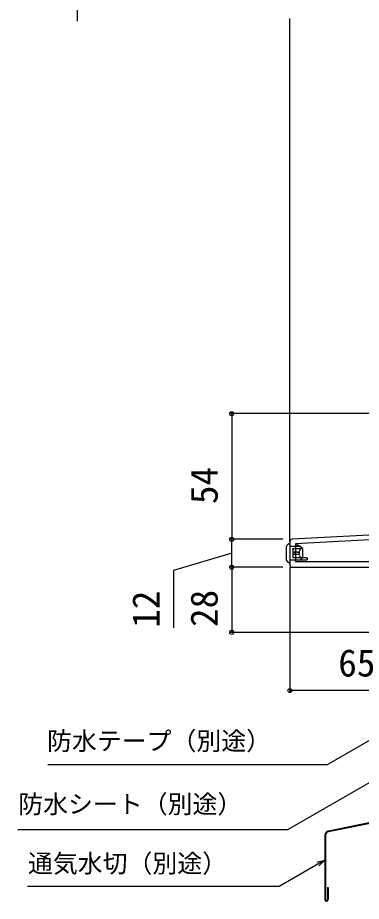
# Model space of a CAD drawing. Units: millimetres, scale not verified. Extents: x -700 to 700, y -1043 to 1036.
# Drawn here: x -119.5 to 28.2, y 111.9 to 491.7 of the extents above; entities that cross this region are included whole.
import ezdxf
from ezdxf.enums import TextEntityAlignment as Align

# ---------------------------------------------------------------- set-up
doc = ezdxf.new("R2010")
doc.units = ezdxf.units.MM
doc.header["$LTSCALE"] = 6
for name, color, linetype in [('0-2_YKK_11', 7, 'Continuous'), ('0-4_YKK_12', 2, 'Continuous'), ('0-5_YKK_13', 4, 'Continuous'), ('0-7_YKK_D', 6, 'Continuous'), ('0-A_YSS_KE', 3, 'Continuous')]:
    doc.layers.add(name, color=color, linetype=linetype)
doc.styles.add('ＭＳ ゴシック', font='')
doc.styles.get('ＭＳ ゴシック').set_extended_font_data('MS Gothic')

msp = doc.modelspace()

# ---------------------------------------------------------------- linework, layer by layer
at = {"layer": '0-2_YKK_11'}
msp.add_line((-2.505, 266.551), (-2.505, 256.5), dxfattribs=at)
for points in [[(48.71, 296.327), (49.702, 290.7), (44.895, 290.7), (44.895, 296.057), (45.437, 296.924), (45.118, 297.5), (42.495, 297.5), (42.495, 269.859), (-1.557, 267.55)], [(-1.505, 255.5), (59.095, 255.5), (59.095, 227.5), (62.495, 227.5), (62.495, 229.4), (61.995, 229.9), (61.495, 230.4), (61.495, 255.5), (112.495, 255.5), (112.495, 257), (124.995, 257), (124.995, 255.5), (127.495, 255.5), (127.495, 259.5), (112.495, 259.5)]]:
    msp.add_lwpolyline(points, dxfattribs=at)
msp.add_lwpolyline([(42.495, 267.856), (-0.105, 265.623), (-0.105, 257.9), (42.495, 257.9)], close=True, dxfattribs=at)
for centre, start, end in [((-1.505, 266.551), 93.00003, 180), ((-1.505, 256.5), 180.00001, 269.99999)]:
    msp.add_arc(centre, 1, start, end, dxfattribs=at)
at = {"layer": '0-4_YKK_12'}
msp.add_line((-2.515, 266.5), (-2.505, 491.29), dxfattribs=at)
at = {"layer": '0-5_YKK_13'}
for p, q in [((-4.005, 258.576), (-4.005, 264.476)), ((-2.881, 265.6), (-2.884, 265.595)), ((-2.505, 264.6), (-2.505, 258.4)), ((1.995, 264.4), (-2.505, 264.4)), ((-1.205, 263.5), (2.232, 263.5)), ((-1.205, 263.396), (-1.205, 263.5)), ((-1.205, 263.396), (-1.205, 262)), ((2.995, 263.5), (1.995, 264.4)), ((2.931, 263.5), (2.232, 263.5)), ((2.495, 264.1), (2.495, 263.95)), ((2.931, 263.5), (2.995, 263.5)), ((2.995, 263.5), (2.995, 259.5)), ((1.995, 258.5), (-2.505, 258.5)), ((-0.305, 262), (-1.205, 262)), ((-1.205, 262), (-1.205, 261)), ((-1.205, 261), (-1.205, 259.604)), ((-0.305, 262), (-0.305, 261)), ((0.137, 262), (-0.305, 262)), ((0.137, 262), (0.278, 262)), ((0.278, 261), (0.137, 261)), ((0.695, 262), (0.278, 262)), ((0.695, 261), (0.278, 261)), ((0.828, 262), (0.695, 262)), ((0.828, 261), (0.695, 261)), ((0.828, 262), (1.009, 262)), ((1.009, 261), (0.828, 261)), ((1.045, 262), (1.009, 262)), ((1.045, 261), (1.009, 261)), ((1.045, 262), (1.237, 262)), ((1.237, 261), (1.045, 261)), ((1.467, 262), (1.237, 262)), ((1.467, 261), (1.237, 261)), ((1.467, 262), (1.467, 261)), ((1.995, 258.5), (2.995, 259.5)), ((4.695, 258.5), (1.995, 258.5)), ((2.931, 259.5), (2.232, 259.5)), ((2.995, 259.5), (2.931, 259.5)), ((4.695, 259.5), (2.995, 259.5)), ((4.695, 259.5), (4.995, 259.5)), ((-2.993, 257.488), (-3.054, 257.549))]:
    msp.add_line(p, q, dxfattribs=at)
for points in [[(-3.917, 264.688), (-3.096, 265.509), (-3.093, 265.512)], [(-2.881, 265.6), (-2.505, 265.6), (-2.505, 264.6)], [(0.095, 264.4), (0.095, 265), (1.695, 264.4)], [(0.695, 264.775), (0.695, 265.3), (2.495, 264.1)], [(1.467, 262), (1.547, 262.195), (1.607, 262.396)], [(-3.054, 257.549), (-4.005, 258.5), (-4.005, 258.576)], [(-2.505, 258.4), (-2.505, 257.4), (-2.781, 257.4)], [(0.137, 261), (-0.305, 261), (-1.205, 261)], [(2.232, 259.5), (-1.205, 259.5), (-1.205, 259.604)], [(1.607, 260.604), (1.548, 260.803), (1.467, 261)], [(4.995, 259.5), (4.995, 258.8), (4.695, 258.5)]]:
    msp.add_lwpolyline(points, dxfattribs=at)
for centre, radius, start, end in [((-3.705, 264.476), 0.3, 135, 180), ((-2.888, 265.3), 0.295, 89.30544, 134.94469), ((-2.881, 265.3), 0.3, 90, 135), ((-2.781, 257.7), 0.3, 225, 270)]:
    msp.add_arc(centre, radius, start, end, dxfattribs=at)
for centre, major_axis, start_param, end_param in [((3.785, 261.5), (0, 2.9), 0.8581397, 1.2566748), ((2.232, 263.2), (0, 0.3), 6.2831853, 7.141325), ((3.785, 261.5), (0, 2.9), 1.8849178, 2.283453), ((2.232, 259.8), (0, 0.3), 2.283453, 3.1415927)]:
    msp.add_ellipse(centre, major_axis=major_axis, ratio=0.789474, start_param=start_param, end_param=end_param, dxfattribs=at)
at = {"layer": '0-7_YKK_D'}
for p, q in [((48.307, 321.506), (-28.507, 321.506)), ((-27.507, 321.506), (-27.507, 267.504)), ((-5.505, 267.504), (-28.507, 267.504)), ((-6.505, 267.504), (-28.507, 267.504)), ((-27.507, 255.504), (-27.507, 267.504)), ((-5.505, 255.504), (-28.507, 255.504)), ((-5.505, 255.504), (-28.507, 255.504)), ((-27.507, 255.504), (-27.507, 227.5)), ((-2.505, 255.504), (-2.505, 201.504)), ((58.595, 227.5), (-28.507, 227.5)), ((62.495, 202.504), (-2.505, 202.504))]:
    msp.add_line(p, q, dxfattribs=at)
for points in [[(-119, 669.246), (-94, 656.816), (-94, 490.276)], [(-27.507, 261.504), (-52.507, 254.062), (-52.507, 229.426)], [(61.495, 198.249), (58.55, 196.549), (13.561, 170.574), (-106.606, 170.574)], [(60.417, 179.462), (57.472, 177.762), (-3.453, 142.587), (-119.513, 142.587)], [(12.495, 129.604), (9.551, 127.904), (-7.063, 118.312), (-115.224, 118.312)], [(9.095, 128.693), (12.495, 129.604), (10.006, 127.115)]]:
    msp.add_lwpolyline(points, dxfattribs=at)
for centre in [(-27.507, 321.506), (-27.507, 267.504), (-27.507, 267.504), (-27.507, 255.504), (-27.507, 255.504), (-27.507, 227.5), (-2.505, 202.504)]:
    msp.add_circle(centre, 0.85, dxfattribs=at)
at = {"layer": '0-A_YSS_KE'}
for p, q in [((14.096, 142.219), (60.824, 151.726)), ((14.166, 141.876), (60.894, 151.383)), ((12.495, 140.259), (12.495, 112.643)), ((12.845, 140.259), (12.845, 112.643)), ((13.645, 117.893), (13.645, 112.643)), ((13.645, 117.893), (13.995, 117.893)), ((13.995, 117.893), (13.995, 112.643))]:
    msp.add_line(p, q, dxfattribs=at)
for centre, radius, start, end in [((14.495, 140.259), 2, 101.5, 180), ((14.495, 140.259), 1.65, 101.5, 180), ((13.245, 112.643), 0.75, 180, 0), ((13.245, 112.643), 0.4, 180, 0)]:
    msp.add_arc(centre, radius, start, end, dxfattribs=at)

# ---------------------------------------------------------------- texts
at = {"layer": '0-7_YKK_D', "style": 'ＭＳ ゴシック'}
for s, p in [('54', (-30.007, 282.641)), ('12', (-55.007, 229.472)), ('28', (-30.007, 229.82))]:
    msp.add_text(s, height=11.73, rotation=90, dxfattribs=at).set_placement(p, align=Align.BOTTOM_LEFT)
for s, height, p in [('65', 11.73, (18.313, 205.004)), ('防水テープ（別途）', 7.845, (-106.892, 174.558)), ('防水シート（別途）', 7.845, (-119.256, 147.4)), ('通気水切（別途）', 7.845, (-115.091, 121.905))]:
    msp.add_text(s, height=height, dxfattribs=at).set_placement(p, align=Align.BOTTOM_LEFT)

doc.saveas('drawing.dxf')
